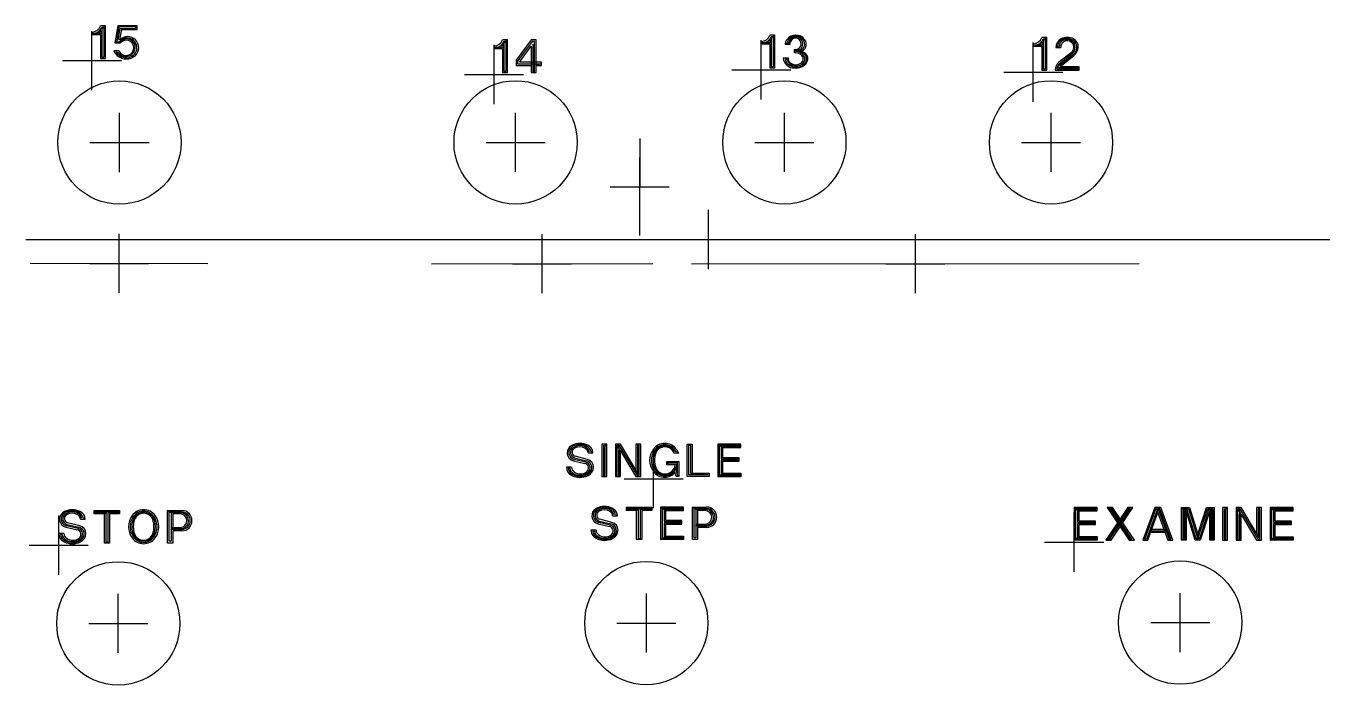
# Model space of a CAD drawing. Header units: millimetres. Extents: x -1 to 346, y -1 to 125.
# Drawn here: x 78.8 to 139.9, y 31.4 to 62.4 of the extents above; entities that cross this region are included whole.
import ezdxf

# ---------------------------------------------------------------- set-up
doc = ezdxf.new("R2010")
doc.units = ezdxf.units.MM
for name, color, linetype in [('Contour', 7, 'CONTINUOUS'), ('Engraving', 7, 'CONTINUOUS'), ('Reference_points', 1, 'CONTINUOUS')]:
    doc.layers.add(name, color=color, linetype=linetype)

msp = doc.modelspace()

# ---------------------------------------------------------------- linework, layer by layer
at = {"layer": 'Contour', "color": 7, "linetype": 'CONTINUOUS'}
for centre in [(83.246, 56.868), (101.892, 56.873), (114.542, 56.873), (127.092, 56.873), (83.191, 34.255), (108.045, 34.272), (133.174, 34.291)]:
    msp.add_circle(centre, 2.9, dxfattribs=at)
at = {"layer": 'Engraving', "color": 255, "linetype": 'CONTINUOUS'}
for p, q in [((82.58458, 62.35), (82.34583, 62.35)), ((82.4095, 62.28633), (82.505, 62.28633)), ((82.42542, 62.22267), (82.58458, 62.35)), ((82.505, 62.28633), (82.505, 60.86975)), ((82.58458, 60.822), (82.58458, 62.35)), ((83.173, 62.349), (83.02975, 61.55317)), ((83.22075, 62.30125), (83.10933, 61.60092)), ((84.08025, 62.349), (83.173, 62.349)), ((83.18892, 61.6805), (83.28442, 62.23758)), ((84.01658, 62.30125), (83.22075, 62.30125)), ((83.28442, 62.23758), (84.01658, 62.23758)), ((84.01658, 62.23758), (84.01658, 62.30125)), ((84.08025, 62.18983), (84.08025, 62.349)), ((81.94792, 62.0635), (81.94792, 61.95208)), ((81.94792, 61.95208), (82.34583, 61.95208)), ((82.37767, 61.99983), (81.99567, 61.99983)), ((82.28217, 62.04758), (82.37767, 62.14308)), ((82.34583, 61.95208), (82.34583, 60.822)), ((82.37767, 62.14308), (82.37767, 61.99983)), ((82.42542, 60.86975), (82.42542, 62.22267)), ((83.2685, 61.69642), (83.364, 62.18983)), ((83.364, 62.18983), (84.08025, 62.18983)), ((101.51258, 61.694), (101.27383, 61.694)), ((101.3375, 61.63033), (101.433, 61.63033)), ((101.35342, 61.56667), (101.51258, 61.694)), ((101.433, 61.63033), (101.433, 60.21375)), ((101.51258, 60.166), (101.51258, 61.694)), ((102.62625, 61.693), (101.91, 60.738)), ((102.865, 61.693), (102.62625, 61.693)), ((102.865, 60.165), (102.865, 61.693)), ((113.45792, 61.6255), (113.45792, 61.51408)), ((113.79217, 61.60958), (113.88767, 61.70508)), ((114.09458, 61.912), (113.85583, 61.912)), ((113.88767, 61.70508), (113.88767, 61.56183)), ((113.9195, 61.84833), (114.015, 61.84833)), ((113.93542, 61.78467), (114.09458, 61.912)), ((113.93542, 60.43175), (113.93542, 61.78467)), ((114.015, 61.84833), (114.015, 60.43175)), ((114.09458, 60.384), (114.09458, 61.912)), ((126.89558, 61.803), (126.65683, 61.803)), ((126.7205, 61.73933), (126.816, 61.73933)), ((126.73642, 61.67567), (126.89558, 61.803)), ((126.73642, 60.32275), (126.73642, 61.67567)), ((126.816, 61.73933), (126.816, 60.32275)), ((126.89558, 60.275), (126.89558, 61.803)), ((83.22075, 61.18708), (82.982, 61.18708)), ((83.02975, 61.55317), (83.28442, 61.55317)), ((83.0775, 61.12342), (83.173, 61.12342)), ((83.10933, 61.60092), (83.23667, 61.60092)), ((100.87592, 61.4075), (100.87592, 61.29608)), ((100.87592, 61.29608), (101.27383, 61.29608)), ((101.30567, 61.34383), (100.92367, 61.34383)), ((101.21017, 61.39158), (101.30567, 61.48708)), ((101.27383, 61.29608), (101.27383, 60.166)), ((101.30567, 61.48708), (101.30567, 61.34383)), ((101.35342, 60.21375), (101.35342, 61.56667)), ((102.674, 61.61342), (101.97367, 60.69025)), ((102.06917, 60.6425), (102.62625, 61.4065)), ((102.62625, 61.4065), (102.62625, 60.165)), ((102.78542, 61.61342), (102.674, 61.61342)), ((102.70583, 61.48608), (102.70583, 60.19683)), ((102.78542, 60.19683), (102.78542, 61.61342)), ((113.45792, 61.51408), (113.85583, 61.51408)), ((113.88767, 61.56183), (113.50567, 61.56183)), ((113.85583, 61.51408), (113.85583, 60.384)), ((114.66708, 61.54492), (114.57158, 61.48125)), ((114.79442, 61.48125), (114.57158, 61.48125)), ((114.74667, 61.54492), (114.66708, 61.54492)), ((115.01725, 61.08333), (115.01725, 61.2425)), ((115.01725, 61.2425), (115.08092, 61.2425)), ((115.08092, 61.08333), (115.01725, 61.08333)), ((115.08092, 61.19475), (115.27192, 61.2425)), ((115.08092, 61.147), (115.08092, 61.19475)), ((126.25892, 61.5165), (126.25892, 61.40508)), ((126.25892, 61.40508), (126.65683, 61.40508)), ((126.68867, 61.45283), (126.30667, 61.45283)), ((126.59317, 61.50058), (126.68867, 61.59608)), ((126.65683, 61.40508), (126.65683, 60.275)), ((126.68867, 61.59608), (126.68867, 61.45283)), ((127.40442, 61.40408), (127.32483, 61.34042)), ((127.32483, 61.34042), (127.54767, 61.34042)), ((127.40442, 61.40408), (127.484, 61.40408)), ((128.04108, 61.08575), (127.45217, 60.64008)), ((128.08883, 61.05392), (127.45217, 60.54458)), ((127.49992, 60.51275), (128.16842, 61.038)), ((82.34583, 60.822), (82.58458, 60.822)), ((82.505, 60.86975), (82.42542, 60.86975)), ((101.91, 60.738), (101.91, 60.48333)), ((101.91, 60.48333), (102.62625, 60.48333)), ((101.97367, 60.69025), (101.97367, 60.56292)), ((101.97367, 60.56292), (103.056, 60.56292)), ((103.10375, 60.6425), (102.06917, 60.6425)), ((103.056, 60.56292), (102.865, 60.48333)), ((102.865, 60.48333), (103.10375, 60.48333)), ((103.10375, 60.48333), (103.10375, 60.6425)), ((114.015, 60.43175), (113.93542, 60.43175)), ((114.492, 60.84458), (114.71483, 60.84458)), ((114.5875, 60.78092), (114.66708, 60.78092)), ((128.42308, 60.43317), (127.53175, 60.43317)), ((127.5795, 60.49683), (128.16842, 60.95842)), ((128.42308, 60.274), (128.42308, 60.43317)), ((101.27383, 60.166), (101.51258, 60.166)), ((101.433, 60.21375), (101.35342, 60.21375)), ((102.62625, 60.165), (102.865, 60.165)), ((102.70583, 60.19683), (102.78542, 60.19683)), ((113.85583, 60.384), (114.09458, 60.384)), ((126.65683, 60.275), (126.89558, 60.275)), ((126.816, 60.32275), (126.73642, 60.32275)), ((127.293, 60.274), (128.42308, 60.274)), ((127.37258, 60.33767), (128.37533, 60.33767)), ((128.37533, 60.38542), (127.45217, 60.38542)), ((128.37533, 60.33767), (128.37533, 60.38542)), ((107.739, 57.05899), (107.725, 52.50301)), ((78.843, 52.31273), (143.103, 52.29927)), ((79.03701, 51.19353), (87.41099, 51.17847)), ((97.926, 51.164), (108.35, 51.176)), ((110.178, 51.16144), (131.24, 51.18056)), ((105.26875, 41.96875), (104.69575, 42.112)), ((105.30058, 42.27117), (105.52342, 42.27117)), ((105.44383, 42.31892), (105.52342, 42.27117)), ((106.19275, 42.685), (105.954, 42.685)), ((105.954, 42.685), (105.954, 41.157)), ((106.03358, 42.63725), (106.03358, 41.18883)), ((106.11317, 42.63725), (106.19275, 42.685)), ((106.11317, 41.18883), (106.11317, 42.63725)), ((106.19275, 41.157), (106.19275, 42.685)), ((106.82975, 42.685), (106.591, 42.685)), ((106.591, 42.685), (106.591, 41.157)), ((106.67058, 41.18883), (106.67058, 42.63725)), ((106.67058, 42.63725), (106.75017, 42.63725)), ((106.82975, 42.36667), (106.70242, 42.57358)), ((106.70242, 42.57358), (106.75017, 42.494)), ((106.75017, 42.63725), (107.62558, 41.18883)), ((106.75017, 42.494), (106.75017, 41.18883)), ((106.75017, 41.18883), (106.75017, 42.36667)), ((106.75017, 42.36667), (106.82975, 42.36667)), ((107.546, 41.47533), (106.82975, 42.685)), ((106.82975, 41.157), (106.82975, 42.36667)), ((106.82975, 42.36667), (107.546, 41.157)), ((107.78475, 42.685), (107.546, 42.685)), ((107.546, 42.685), (107.546, 41.47533)), ((107.70517, 42.63725), (107.62558, 42.63725)), ((107.62558, 42.63725), (107.62558, 41.348)), ((107.70517, 41.18883), (107.70517, 42.63725)), ((107.78475, 41.157), (107.78475, 42.685)), ((109.37675, 42.31792), (109.29717, 42.44525)), ((109.56775, 42.25425), (109.34492, 42.25425)), ((109.45633, 42.302), (109.56775, 42.25425)), ((109.965, 41.155), (109.965, 42.683)), ((109.965, 42.683), (110.20375, 42.683)), ((110.04458, 41.23458), (110.04458, 42.63525)), ((110.04458, 42.63525), (110.12417, 42.63525)), ((110.12417, 42.63525), (110.12417, 41.31417)), ((110.20375, 42.683), (110.20375, 41.31417)), ((111.4925, 42.63425), (111.41292, 42.682)), ((111.41292, 42.682), (111.41292, 41.154)), ((112.49525, 42.682), (111.41292, 42.682)), ((111.41292, 42.682), (111.65167, 42.52283)), ((111.65167, 42.52283), (111.41292, 42.682)), ((111.4925, 42.63425), (112.4475, 42.63425)), ((111.4925, 41.20175), (111.4925, 42.63425)), ((112.4475, 42.57058), (111.57208, 42.57058)), ((111.57208, 42.57058), (111.57208, 41.99758)), ((111.65167, 42.04533), (111.65167, 42.52283)), ((111.65167, 42.52283), (112.49525, 42.52283)), ((112.4475, 42.63425), (112.4475, 42.57058)), ((112.49525, 42.52283), (112.49525, 42.682)), ((104.52067, 41.60267), (104.28192, 41.60267)), ((104.3615, 41.55492), (104.44108, 41.55492)), ((104.61617, 41.90508), (105.15733, 41.77775)), ((105.18917, 41.84142), (104.648, 41.96875)), ((104.66392, 42.03242), (105.221, 41.90508)), ((109.01067, 41.71308), (109.01067, 41.87225)), ((109.01067, 41.87225), (109.56775, 41.87225)), ((109.40858, 41.71308), (109.01067, 41.71308)), ((109.50408, 41.8245), (109.0425, 41.8245)), ((109.0425, 41.8245), (109.0425, 41.76083)), ((109.0425, 41.76083), (109.47225, 41.76083)), ((109.4245, 41.56983), (109.50408, 41.20375)), ((109.47225, 41.76083), (109.47225, 41.71308)), ((109.50408, 41.20375), (109.50408, 41.8245)), ((109.56775, 41.87225), (109.56775, 41.156)), ((111.57208, 41.99758), (112.38383, 41.99758)), ((112.38383, 41.93392), (111.57208, 41.93392)), ((111.57208, 41.93392), (111.57208, 41.26542)), ((112.41567, 42.04533), (111.65167, 42.04533)), ((111.65167, 41.31317), (111.65167, 41.88617)), ((111.65167, 41.88617), (112.41567, 41.88617)), ((112.38383, 41.99758), (112.38383, 41.93392)), ((112.41567, 41.88617), (112.41567, 42.04533)), ((105.954, 41.157), (106.19275, 41.157)), ((106.03358, 41.18883), (106.11317, 41.18883)), ((106.591, 41.157), (106.82975, 41.157)), ((107.67333, 41.26842), (107.546, 41.47533)), ((107.546, 41.157), (107.78475, 41.157)), ((107.62558, 41.348), (107.67333, 41.26842)), ((107.62558, 41.18883), (107.70517, 41.18883)), ((109.45633, 41.156), (109.39267, 41.37883)), ((109.56775, 41.156), (109.45633, 41.156)), ((110.99958, 41.155), (109.965, 41.155)), ((110.95183, 41.23458), (110.04458, 41.23458)), ((110.12417, 41.31417), (110.99958, 41.31417)), ((110.99958, 41.31417), (110.99958, 41.155)), ((111.41292, 41.154), (111.65167, 41.31317)), ((111.41292, 41.154), (111.65167, 41.31317)), ((112.49525, 41.154), (111.41292, 41.154)), ((112.46342, 41.20175), (111.4925, 41.20175)), ((111.57208, 41.26542), (112.46342, 41.26542)), ((111.65167, 41.31317), (112.49525, 41.31317)), ((112.46342, 41.26542), (112.46342, 41.20175)), ((112.49525, 41.31317), (112.49525, 41.154)), ((107.111, 39.56383), (107.111, 39.723)), ((107.111, 39.723), (108.30475, 39.723)), ((107.17467, 39.61158), (107.17467, 39.67525)), ((107.17467, 39.67525), (108.24108, 39.67525)), ((108.24108, 39.67525), (108.24108, 39.61158)), ((108.30475, 39.723), (108.30475, 39.56383)), ((108.7975, 39.67525), (108.71792, 39.723)), ((108.71792, 39.723), (108.71792, 38.195)), ((109.80025, 39.723), (108.71792, 39.723)), ((108.71792, 39.723), (108.95667, 39.56383)), ((108.95667, 39.56383), (108.71792, 39.723)), ((108.7975, 39.67525), (109.7525, 39.67525)), ((108.7975, 38.24275), (108.7975, 39.67525)), ((109.7525, 39.67525), (109.7525, 39.61158)), ((109.80025, 39.56383), (109.80025, 39.723)), ((110.37308, 39.61158), (110.21392, 39.723)), ((110.21392, 39.723), (110.88242, 39.723)), ((110.21392, 38.195), (110.21392, 39.723)), ((110.2935, 38.27458), (110.2935, 39.65933)), ((110.2935, 39.65933), (110.88242, 39.65933)), ((128.2605, 39.65425), (128.18092, 39.702)), ((128.18092, 39.702), (128.18092, 38.174)), ((129.26325, 39.702), (128.18092, 39.702)), ((128.18092, 39.702), (128.41967, 39.54283)), ((128.41967, 39.54283), (128.18092, 39.702)), ((129.26325, 39.54283), (129.26325, 39.702)), ((130.7115, 39.702), (129.67692, 38.174)), ((129.852, 39.65425), (129.74058, 39.702)), ((129.74058, 39.702), (130.77517, 38.174)), ((129.97933, 39.702), (129.74058, 39.702)), ((129.91567, 38.174), (130.95025, 39.702)), ((131.01392, 38.174), (129.97933, 39.702)), ((130.95025, 39.702), (130.7115, 39.702)), ((131.984, 39.702), (131.411, 38.174)), ((131.5065, 38.22175), (132.04767, 39.67017)), ((132.12725, 39.67017), (131.58608, 38.22175)), ((132.25458, 39.702), (131.984, 39.702)), ((132.04767, 39.67017), (132.58883, 38.174)), ((132.12725, 39.67017), (132.6525, 38.22175)), ((132.19092, 39.67017), (132.12725, 39.67017)), ((132.73208, 38.22175), (132.19092, 39.67017)), ((132.82758, 38.174), (132.25458, 39.702)), ((133.30458, 39.63733), (133.24092, 39.701)), ((133.24092, 39.701), (133.607, 39.701)), ((133.24092, 38.173), (133.24092, 39.701)), ((133.607, 39.701), (134.00492, 38.44358)), ((134.00492, 38.44358), (134.40283, 39.701)), ((134.40283, 39.701), (134.76892, 39.701)), ((134.76892, 39.701), (134.76892, 38.173)), ((135.40475, 39.701), (135.166, 39.701)), ((135.166, 39.701), (135.166, 38.173)), ((135.32517, 39.65325), (135.40475, 39.701)), ((135.40475, 38.173), (135.40475, 39.701)), ((136.04075, 39.701), (135.802, 39.701)), ((135.802, 39.701), (135.802, 38.173)), ((136.757, 38.49133), (136.04075, 39.701)), ((136.99575, 39.701), (136.757, 39.701)), ((136.757, 39.701), (136.757, 38.49133)), ((136.99575, 38.173), (136.99575, 39.701)), ((137.4885, 39.65225), (137.40892, 39.7)), ((137.40892, 39.7), (137.40892, 38.172)), ((138.49125, 39.7), (137.40892, 39.7)), ((137.40892, 39.7), (137.64767, 39.54083)), ((137.64767, 39.54083), (137.40892, 39.7)), ((138.49125, 39.54083), (138.49125, 39.7)), ((81.40758, 39.14917), (81.63042, 39.14917)), ((81.55083, 39.19692), (81.63042, 39.14917)), ((82.06, 39.40383), (82.06, 39.563)), ((82.06, 39.563), (83.25375, 39.563)), ((82.5375, 39.40383), (82.06, 39.40383)), ((82.12367, 39.45158), (82.12367, 39.51525)), ((82.12367, 39.51525), (83.19008, 39.51525)), ((82.64892, 39.45158), (82.12367, 39.45158)), ((82.61708, 39.45158), (82.5375, 39.40383)), ((82.5375, 38.035), (82.5375, 39.40383)), ((82.61708, 38.06683), (82.61708, 39.45158)), ((83.19008, 39.45158), (82.69667, 39.45158)), ((82.69667, 39.45158), (82.69667, 38.06683)), ((83.25375, 39.40383), (82.77625, 39.40383)), ((82.77625, 39.40383), (82.77625, 38.035)), ((83.19008, 39.51525), (83.19008, 39.45158)), ((83.25375, 39.563), (83.25375, 39.40383)), ((83.95342, 39.13325), (83.842, 39.32425)), ((83.90567, 39.2765), (83.96933, 39.2765)), ((83.96933, 39.2765), (83.95342, 39.13325)), ((85.67208, 39.45158), (85.51292, 39.563)), ((85.51292, 39.563), (86.18142, 39.563)), ((85.51292, 38.035), (85.51292, 39.563)), ((85.5925, 38.11458), (85.5925, 39.49933)), ((85.5925, 39.49933), (86.18142, 39.49933)), ((85.67208, 39.45158), (85.67208, 38.11458)), ((86.1655, 39.45158), (85.67208, 39.45158)), ((86.10183, 39.40383), (85.75167, 39.40383)), ((85.75167, 39.40383), (85.75167, 38.76717)), ((105.82092, 39.06942), (106.378, 38.94208)), ((106.42575, 39.00575), (105.85275, 39.149)), ((106.45758, 39.30817), (106.68042, 39.30817)), ((106.60083, 39.35592), (106.68042, 39.30817)), ((107.5885, 39.56383), (107.111, 39.56383)), ((107.69992, 39.61158), (107.17467, 39.61158)), ((107.66808, 39.61158), (107.5885, 39.56383)), ((107.5885, 38.195), (107.5885, 39.56383)), ((107.66808, 38.22683), (107.66808, 39.61158)), ((108.24108, 39.61158), (107.74767, 39.61158)), ((107.74767, 39.61158), (107.74767, 38.22683)), ((108.30475, 39.56383), (107.82725, 39.56383)), ((107.82725, 39.56383), (107.82725, 38.195)), ((109.7525, 39.61158), (108.87708, 39.61158)), ((108.87708, 39.61158), (108.87708, 39.03858)), ((108.95667, 39.08633), (108.95667, 39.56383)), ((108.95667, 39.56383), (109.80025, 39.56383)), ((109.72067, 39.08633), (108.95667, 39.08633)), ((109.72067, 38.92717), (109.72067, 39.08633)), ((110.37308, 39.61158), (110.37308, 38.27458)), ((110.8665, 39.61158), (110.37308, 39.61158)), ((110.80283, 39.56383), (110.45267, 39.56383)), ((110.45267, 39.56383), (110.45267, 38.92717)), ((128.2605, 39.65425), (129.2155, 39.65425)), ((128.2605, 38.22175), (128.2605, 39.65425)), ((129.2155, 39.59058), (128.34008, 39.59058)), ((128.34008, 39.59058), (128.34008, 39.01758)), ((128.41967, 39.06533), (128.41967, 39.54283)), ((128.41967, 39.54283), (129.26325, 39.54283)), ((129.18367, 39.06533), (128.41967, 39.06533)), ((129.18367, 38.90617), (129.18367, 39.06533)), ((129.2155, 39.65425), (129.2155, 39.59058)), ((130.75925, 39.65425), (129.78833, 38.22175)), ((129.852, 39.65425), (130.82292, 38.22175)), ((129.93158, 39.65425), (129.852, 39.65425)), ((129.86792, 38.22175), (130.83883, 39.65425)), ((130.9025, 38.22175), (129.93158, 39.65425)), ((130.83883, 39.65425), (130.75925, 39.65425)), ((131.64975, 38.174), (132.11133, 39.44733)), ((132.11133, 39.44733), (131.82483, 38.68333)), ((133.35233, 39.58958), (133.30458, 39.63733)), ((133.30458, 39.63733), (133.55925, 39.63733)), ((133.30458, 38.22075), (133.30458, 39.63733)), ((133.35233, 38.23667), (133.35233, 39.58958)), ((133.49558, 39.58958), (133.38417, 39.58958)), ((133.38417, 39.58958), (133.38417, 38.22075)), ((133.87758, 38.173), (133.44783, 39.54183)), ((133.44783, 39.54183), (133.44783, 38.173)), ((133.92533, 38.23667), (133.49558, 39.58958)), ((133.55925, 39.63733), (133.97308, 38.33217)), ((134.03675, 38.33217), (134.45058, 39.63733)), ((134.49833, 39.58958), (134.0845, 38.23667)), ((134.562, 39.54183), (134.11633, 38.173)), ((134.45058, 39.63733), (134.70525, 39.63733)), ((134.60975, 39.58958), (134.49833, 39.58958)), ((134.562, 38.173), (134.562, 39.54183)), ((134.60975, 38.22075), (134.60975, 39.58958)), ((134.67342, 39.6055), (134.64158, 39.6055)), ((134.64158, 39.6055), (134.64158, 38.22075)), ((134.67342, 38.22075), (134.67342, 39.6055)), ((134.70525, 39.63733), (134.70525, 38.22075)), ((135.24558, 39.65325), (135.24558, 38.20483)), ((135.32517, 38.20483), (135.32517, 39.65325)), ((135.88158, 38.20483), (135.88158, 39.65325)), ((135.88158, 39.65325), (135.96117, 39.65325)), ((136.04075, 39.38267), (135.91342, 39.58958)), ((135.91342, 39.58958), (135.96117, 39.51)), ((135.96117, 39.65325), (136.83658, 38.20483)), ((135.96117, 39.51), (135.96117, 38.20483)), ((135.96117, 38.20483), (135.96117, 39.38267)), ((135.96117, 39.38267), (136.04075, 39.38267)), ((136.04075, 38.173), (136.04075, 39.38267)), ((136.04075, 39.38267), (136.757, 38.173)), ((136.91617, 39.65325), (136.83658, 39.65325)), ((136.83658, 39.65325), (136.83658, 38.364)), ((136.91617, 38.20483), (136.91617, 39.65325)), ((137.4885, 39.65225), (138.4435, 39.65225)), ((137.4885, 38.21975), (137.4885, 39.65225)), ((138.4435, 39.58858), (137.56808, 39.58858)), ((137.56808, 39.58858), (137.56808, 39.01558)), ((137.64767, 39.06333), (137.64767, 39.54083)), ((137.64767, 39.54083), (138.49125, 39.54083)), ((138.41167, 39.06333), (137.64767, 39.06333)), ((138.41167, 38.90417), (138.41167, 39.06333)), ((138.4435, 39.65225), (138.4435, 39.58858)), ((80.62767, 38.48067), (80.38892, 38.48067)), ((80.72317, 38.78308), (81.26433, 38.65575)), ((81.29617, 38.71942), (80.755, 38.84675)), ((80.77092, 38.91042), (81.328, 38.78308)), ((81.37575, 38.84675), (80.80275, 38.99)), ((85.67208, 38.67167), (85.75167, 38.76717)), ((86.18142, 38.67167), (85.67208, 38.67167)), ((85.75167, 38.76717), (86.10183, 38.76717)), ((85.75167, 38.76717), (85.75167, 38.71942)), ((85.75167, 38.71942), (86.19733, 38.71942)), ((86.18142, 38.608), (85.75167, 38.608)), ((85.75167, 38.608), (85.75167, 38.035)), ((105.67767, 38.63967), (105.43892, 38.63967)), ((105.5185, 38.59192), (105.59808, 38.59192)), ((105.77317, 38.94208), (106.31433, 38.81475)), ((106.34617, 38.87842), (105.805, 39.00575)), ((108.87708, 39.03858), (109.68883, 39.03858)), ((109.68883, 38.97492), (108.87708, 38.97492)), ((108.87708, 38.97492), (108.87708, 38.30642)), ((108.95667, 38.35417), (108.95667, 38.92717)), ((108.95667, 38.92717), (109.72067, 38.92717)), ((109.68883, 39.03858), (109.68883, 38.97492)), ((110.37308, 38.83167), (110.45267, 38.92717)), ((110.88242, 38.83167), (110.37308, 38.83167)), ((110.45267, 38.92717), (110.80283, 38.92717)), ((110.45267, 38.92717), (110.45267, 38.87942)), ((110.45267, 38.87942), (110.89833, 38.87942)), ((110.88242, 38.768), (110.45267, 38.768)), ((110.45267, 38.768), (110.45267, 38.195)), ((128.34008, 39.01758), (129.15183, 39.01758)), ((129.15183, 38.95392), (128.34008, 38.95392)), ((128.34008, 38.95392), (128.34008, 38.28542)), ((128.41967, 38.33317), (128.41967, 38.90617)), ((128.41967, 38.90617), (129.18367, 38.90617)), ((129.15183, 39.01758), (129.15183, 38.95392)), ((131.793, 38.63558), (131.77708, 38.57192)), ((131.77708, 38.57192), (132.4615, 38.57192)), ((132.4615, 38.52417), (131.77708, 38.52417)), ((132.42967, 38.63558), (131.793, 38.63558)), ((131.82483, 38.68333), (132.41375, 38.68333)), ((132.41375, 38.68333), (132.42967, 38.63558)), ((132.4615, 38.57192), (132.4615, 38.52417)), ((134.00492, 38.44358), (134.00492, 38.173)), ((134.05267, 38.28442), (134.00492, 38.44358)), ((136.88433, 38.28442), (136.757, 38.49133)), ((137.56808, 39.01558), (138.37983, 39.01558)), ((138.37983, 38.95192), (137.56808, 38.95192)), ((137.56808, 38.95192), (137.56808, 38.28342)), ((137.64767, 38.33117), (137.64767, 38.90417)), ((137.64767, 38.90417), (138.41167, 38.90417)), ((138.37983, 39.01558), (138.37983, 38.95192)), ((80.4685, 38.43292), (80.54808, 38.43292)), ((82.77625, 38.035), (82.5375, 38.035)), ((82.69667, 38.06683), (82.61708, 38.06683)), ((85.75167, 38.035), (85.51292, 38.035)), ((85.67208, 38.11458), (85.5925, 38.11458)), ((107.82725, 38.195), (107.5885, 38.195)), ((107.74767, 38.22683), (107.66808, 38.22683)), ((108.71792, 38.195), (108.95667, 38.35417)), ((108.71792, 38.195), (108.95667, 38.35417)), ((109.80025, 38.195), (108.71792, 38.195)), ((109.76842, 38.24275), (108.7975, 38.24275)), ((108.87708, 38.30642), (109.76842, 38.30642)), ((108.95667, 38.35417), (109.80025, 38.35417)), ((109.76842, 38.30642), (109.76842, 38.24275)), ((109.80025, 38.35417), (109.80025, 38.195)), ((110.45267, 38.195), (110.21392, 38.195)), ((110.37308, 38.27458), (110.2935, 38.27458)), ((128.18092, 38.174), (128.41967, 38.33317)), ((128.18092, 38.174), (128.41967, 38.33317)), ((129.26325, 38.174), (128.18092, 38.174)), ((129.23142, 38.22175), (128.2605, 38.22175)), ((128.34008, 38.28542), (129.23142, 38.28542)), ((128.41967, 38.33317), (129.26325, 38.33317)), ((129.23142, 38.28542), (129.23142, 38.22175)), ((129.26325, 38.33317), (129.26325, 38.174)), ((129.78833, 38.22175), (129.67692, 38.174)), ((129.67692, 38.174), (129.91567, 38.174)), ((129.78833, 38.22175), (129.86792, 38.22175)), ((130.77517, 38.174), (131.01392, 38.174)), ((130.82292, 38.22175), (130.9025, 38.22175)), ((131.411, 38.174), (131.64975, 38.174)), ((131.58608, 38.22175), (131.5065, 38.22175)), ((132.58883, 38.174), (132.82758, 38.174)), ((132.6525, 38.22175), (132.73208, 38.22175)), ((133.44783, 38.173), (133.24092, 38.173)), ((133.38417, 38.22075), (133.30458, 38.22075)), ((134.11633, 38.173), (133.87758, 38.173)), ((134.0845, 38.23667), (133.92533, 38.23667)), ((134.00492, 38.173), (133.95717, 38.28442)), ((133.95717, 38.28442), (134.05267, 38.28442)), ((133.97308, 38.33217), (134.03675, 38.33217)), ((134.76892, 38.173), (134.562, 38.173)), ((134.64158, 38.22075), (134.60975, 38.22075)), ((134.70525, 38.22075), (134.67342, 38.22075)), ((135.166, 38.173), (135.40475, 38.173)), ((135.24558, 38.20483), (135.32517, 38.20483)), ((135.802, 38.173), (136.04075, 38.173)), ((136.757, 38.173), (136.99575, 38.173)), ((136.83658, 38.364), (136.88433, 38.28442)), ((136.83658, 38.20483), (136.91617, 38.20483)), ((137.40892, 38.172), (137.64767, 38.33117)), ((137.40892, 38.172), (137.64767, 38.33117)), ((138.49125, 38.172), (137.40892, 38.172)), ((138.45942, 38.21975), (137.4885, 38.21975)), ((137.56808, 38.28342), (138.45942, 38.28342)), ((137.64767, 38.33117), (138.49125, 38.33117)), ((138.45942, 38.28342), (138.45942, 38.21975)), ((138.49125, 38.33117), (138.49125, 38.172))]:
    msp.add_line(p, q, dxfattribs=at)
for centre, radius, start, end in [((81.94814, 62.48278), 0.41928, 269.97013, 341.53764), ((81.99773, 62.43898), 0.43915, 269.7304, 339.6599), ((83.6065, 61.32794), 0.45967, -22.06631, 143.56866), ((83.63458, 61.33419), 0.515, 44.69622, 135.30378), ((83.55022, 61.44653), 0.2864, 111.86006, 158.13994), ((83.56139, 61.32244), 0.36048, 3.78685, 140.20483), ((83.58851, 61.34249), 0.39723, 355.94773, 471.39862), ((83.64801, 61.33033), 0.50832, 313.92991, 406.07009), ((100.87614, 61.82678), 0.41928, 269.97013, 341.53764), ((100.92573, 61.78298), 0.43915, 269.7304, 339.6599), ((113.45814, 62.04478), 0.41928, 269.97013, 341.53764), ((113.50773, 62.00098), 0.43915, 269.7304, 339.6599), ((115.032, 61.43556), 0.46268, 142.06473, 174.33245), ((115.08092, 61.45347), 0.42382, 12.46065, 167.53935), ((115.08092, 61.39717), 0.52486, 37.95776, 142.04224), ((115.08049, 61.48612), 0.33896, 76.34645, 170.01057), ((115.13849, 61.46768), 0.34434, 140.18419, 177.74078), ((115.06817, 61.50655), 0.26587, 34.28995, 136.91264), ((115.07028, 61.50646), 0.26418, 272.3069, 394.563), ((115.07368, 61.49355), 0.33345, 338.22216, 434.90794), ((115.19842, 61.48897), 0.37575, -23.69039, 37.94042), ((126.25914, 61.93578), 0.41928, 269.97013, 341.53764), ((126.30873, 61.89198), 0.43915, 269.7304, 339.6599), ((127.77776, 61.33924), 0.45293, 118.22084, 179.85165), ((127.71288, 61.40377), 0.30846, 133.66147, 179.94135), ((127.84271, 61.26601), 0.49776, 41.38511, 133.52528), ((127.85804, 61.19111), 0.62141, 61.71531, 118.28469), ((127.84426, 61.3132), 0.39779, 52.05978, 134.87668), ((127.85591, 61.35356), 0.30176, 44.01763, 126.83453), ((127.86533, 61.34042), 0.36336, -52.04224, 52.04224), ((127.95144, 61.36439), 0.42457, 356.76307, 421.73458), ((83.49675, 61.3865), 0.55203, 201.17661, 229.89875), ((83.58664, 61.46528), 0.61326, 213.87961, 267.04282), ((83.54863, 61.34744), 0.43736, 210.81112, 355.66992), ((83.55796, 61.32366), 0.36382, -157.95099, 3.55953), ((83.58397, 61.33527), 0.48331, 266.56369, 338.1312), ((115.08019, 60.6973), 0.38603, 45.34725, 89.89248), ((115.08623, 60.70488), 0.44215, 27.38394, 90.68855), ((115.17698, 61.49979), 0.32096, -90.10077, 8.0826), ((114.86332, 60.11643), 1.10758, 59.16178, 73.57946), ((115.19026, 61.42636), 0.20118, 293.9476, 343.68055), ((115.27316, 61.45701), 0.29446, 272.85621, 336.16083), ((115.23587, 60.70134), 0.46449, 46.02058, 83.57717), ((115.28524, 60.80029), 0.30435, -32.29761, 61.36652), ((115.34735, 60.81634), 0.30434, -25.47891, 46.0886), ((127.75696, 61.40243), 0.27297, 135.10752, 179.65275), ((127.86582, 61.34051), 0.31815, 126.85335, 180.01655), ((127.83891, 61.33904), 0.32408, -51.40375, 43.7756), ((127.92396, 61.33954), 0.38818, 309.03082, 401.171), ((127.85977, 61.37264), 0.51657, 306.6906, 356.42354), ((83.57092, 61.43827), 0.63983, 227.8041, 312.1959), ((114.99997, 60.88667), 0.50971, 184.73662, 261.17256), ((114.96539, 60.85048), 0.38424, 190.43119, 222.69891), ((115.09963, 60.91954), 0.45422, 197.76931, 326.6001), ((115.09312, 60.96709), 0.55719, 222.60389, 323.75577), ((114.97721, 60.82515), 0.2631, 175.7639, 230.63328), ((115.08092, 60.94627), 0.42253, 230.17875, 309.82125), ((115.05837, 61.23721), 0.86507, 260.91343, 284.29169), ((115.14969, 60.90555), 0.52117, 283.5639, 335.01491), ((115.19157, 60.79683), 0.23713, 312.41033, 407.58967), ((115.27186, 60.78887), 0.23893, 330.02488, 389.97512), ((127.71275, 60.30914), 0.42122, 128.21674, 184.78613), ((127.66498, 60.34397), 0.29246, 136.68987, 181.23511), ((127.57603, 60.41159), 0.1266, 126.9582, 191.92971), ((127.66567, 60.38247), 0.1432, 126.99624, 159.26397), ((104.91858, 41.81519), 0.89989, 65.99541, 114.00459), ((108.91517, 42.04467), 0.6733, 36.50955, 143.49045), ((104.70863, 42.28198), 0.38807, 113.72386, 256.21562), ((104.72886, 42.29068), 0.33193, 115.81144, 255.90059), ((104.74864, 42.29192), 0.27298, 127.00552, 251.91912), ((104.76754, 42.30292), 0.21737, 118.4702, 188.3997), ((104.74148, 42.29721), 0.19077, 187.84517, 256.12926), ((104.92379, 41.90272), 0.76609, 73.49639, 116.30179), ((104.92091, 42.06165), 0.56056, 70.33095, 126.90034), ((104.91062, 42.06626), 0.49379, 60.02488, 119.97512), ((104.96653, 42.19973), 0.4152, 16.68269, 69.8459), ((105.01666, 42.21592), 0.43941, 13.55608, 73.50632), ((105.03579, 42.2584), 0.26511, 2.7601, 62.71035), ((105.12555, 42.27259), 0.39787, 359.79565, 426.42703), ((109.08128, 41.92), 0.88098, 143.401, 216.599), ((109.08064, 41.92), 0.80089, 143.401, 216.599), ((109.22782, 41.92), 0.86936, 146.68431, 213.31569), ((109.42123, 41.92), 0.99372, 160.34455, 199.65545), ((108.91517, 42.08778), 0.56915, 32.96891, 147.03109), ((108.91517, 42.09821), 0.4572, 19.95543, 160.04457), ((108.91994, 42.07659), 0.52746, 44.34194, 142.52532), ((108.81901, 41.94609), 0.72996, 29.18092, 38.19922), ((108.75702, 41.90932), 0.88106, 23.0476, 37.46528), ((104.72172, 41.60369), 0.43981, 180.13348, 245.105), ((104.75431, 41.60988), 0.39664, 187.96457, 239.41557), ((104.78311, 41.60254), 0.34532, 187.92692, 241.09013), ((104.81558, 41.62339), 0.29564, 184.01938, 235.47038), ((105.1046, 41.56029), 0.22377, -53.74914, 76.36901), ((105.1253, 41.56582), 0.2829, 304.28695, 436.95236), ((105.14773, 41.58102), 0.33225, -52.85861, 77.25955), ((105.17955, 41.60379), 0.37571, 359.82907, 436.26501), ((105.11544, 41.60369), 0.43981, 294.895, 359.86652), ((108.91652, 41.74182), 0.45849, 199.90106, 269.83056), ((108.92683, 41.76778), 0.53559, 217.39656, 338.31007), ((108.91822, 41.77796), 0.49464, 269.64637, 352.46326), ((108.36284, 41.89238), 1.1238, 336.40162, 350.8193), ((104.91858, 42.02896), 0.90843, 245.13353, 294.86647), ((104.91521, 41.87908), 0.71026, 239.29159, 307.57567), ((104.9246, 41.85837), 0.63768, 241.074, 304.37862), ((104.94246, 41.80091), 0.51382, 235.03525, 304.96475), ((108.91497, 41.80023), 0.67607, 216.85335, 270.01655), ((108.91517, 41.76057), 0.57374, 213.66786, 326.33214), ((108.91728, 41.69519), 0.57103, 269.78779, 326.35718), ((105.86563, 39.31898), 0.38807, 113.72386, 256.21562), ((106.07558, 38.85219), 0.89989, 65.99541, 114.00459), ((106.08079, 38.93972), 0.76609, 73.49639, 116.30179), ((106.07791, 39.09865), 0.56056, 70.33095, 126.90034), ((106.17366, 39.25292), 0.43941, 13.55608, 73.50632), ((106.28255, 39.30959), 0.39787, 359.79565, 426.42703), ((110.88242, 39.2455), 0.4775, -90, 90), ((110.86238, 39.2455), 0.41432, -87.22816, 87.22816), ((80.81563, 39.15998), 0.38807, 113.72386, 256.21562), ((80.83586, 39.16868), 0.33193, 115.81144, 255.90059), ((80.85564, 39.16992), 0.27298, 127.00552, 251.91912), ((80.87454, 39.18092), 0.21737, 118.4702, 188.3997), ((81.02558, 38.69319), 0.89989, 65.99541, 114.00459), ((80.84848, 39.17521), 0.19077, 187.84517, 256.12926), ((81.03079, 38.78072), 0.76609, 73.49639, 116.30179), ((81.02791, 38.93965), 0.56056, 70.33095, 126.90034), ((81.01763, 38.94426), 0.49379, 60.02488, 119.97512), ((81.07353, 39.07773), 0.4152, 16.68269, 69.8459), ((81.12366, 39.09392), 0.43941, 13.55608, 73.50632), ((81.14279, 39.1364), 0.26511, 2.7601, 62.71035), ((81.23255, 39.15059), 0.39787, 359.79565, 426.42703), ((84.54928, 38.799), 0.88098, 143.401, 216.599), ((84.54864, 38.799), 0.80089, 143.401, 216.599), ((84.69582, 38.799), 0.86936, 146.68431, 213.31569), ((84.38317, 38.92367), 0.6733, 36.50955, 143.49045), ((84.88923, 38.799), 0.99372, 160.34455, 199.65545), ((84.38317, 38.95843), 0.57374, 33.66786, 146.33214), ((84.38317, 38.97721), 0.4572, 19.95543, 160.04457), ((84.38317, 38.97017), 0.51487, 36.50955, 143.49045), ((84.07051, 38.799), 0.86936, 326.68431, 393.31569), ((83.8771, 38.799), 0.99372, 340.34455, 379.65545), ((84.21769, 38.799), 0.80089, -36.599, 36.599), ((84.21706, 38.799), 0.88098, 323.401, 396.599), ((86.10183, 39.0855), 0.31833, 270, 450), ((86.13197, 39.08335), 0.36976, 280.18161, 444.79749), ((86.18142, 39.0855), 0.4775, -90, 90), ((86.16138, 39.0855), 0.41432, -87.22816, 87.22816), ((105.88586, 39.32768), 0.33193, 115.81144, 255.90059), ((105.90564, 39.32892), 0.27298, 127.00552, 251.91912), ((105.92454, 39.33992), 0.21737, 118.4702, 188.3997), ((105.89848, 39.33421), 0.19077, 187.84517, 256.12926), ((106.06762, 39.10326), 0.49379, 60.02488, 119.97512), ((106.12353, 39.23673), 0.4152, 16.68269, 69.8459), ((106.19279, 39.2954), 0.26511, 2.7601, 62.71035), ((110.80283, 39.2455), 0.31833, 270, 450), ((110.83297, 39.24335), 0.36976, 280.18161, 444.79749), ((80.82872, 38.48169), 0.43981, 180.13348, 245.105), ((80.92258, 38.50139), 0.29564, 184.01938, 235.47038), ((81.2116, 38.43829), 0.22377, -53.74914, 76.36901), ((81.2323, 38.44382), 0.2829, 304.28695, 436.95236), ((81.25473, 38.45902), 0.33225, -52.85861, 77.25955), ((81.28655, 38.48179), 0.37571, 359.82907, 436.26501), ((81.22244, 38.48169), 0.43981, 294.895, 359.86652), ((84.38317, 38.62079), 0.4572, 199.95543, 340.04457), ((105.87872, 38.64069), 0.43981, 180.13348, 245.105), ((105.91131, 38.64688), 0.39664, 187.96457, 239.41557), ((105.94011, 38.63954), 0.34532, 187.92692, 241.09013), ((105.97258, 38.66039), 0.29564, 184.01938, 235.47038), ((106.2616, 38.59729), 0.22377, -53.74914, 76.36901), ((106.2823, 38.60282), 0.2829, 304.28695, 436.95236), ((106.30473, 38.61802), 0.33225, -52.85861, 77.25955), ((106.33655, 38.64079), 0.37571, 359.82907, 436.26501), ((106.27244, 38.64069), 0.43981, 294.895, 359.86652), ((80.86131, 38.48788), 0.39664, 187.96457, 239.41557), ((80.89011, 38.48054), 0.34532, 187.92692, 241.09013), ((81.02558, 38.90696), 0.90843, 245.13353, 294.86647), ((81.02221, 38.75708), 0.71026, 239.29159, 307.57567), ((81.0316, 38.73637), 0.63768, 241.074, 304.37862), ((81.04946, 38.67891), 0.51382, 235.03525, 304.96475), ((84.38317, 38.67433), 0.6733, 216.50955, 323.49045), ((84.38317, 38.63122), 0.56915, 212.96891, 327.03109), ((84.38317, 38.63597), 0.51976, 217.23138, 322.76862), ((106.07558, 39.06596), 0.90843, 245.13353, 294.86647), ((106.07221, 38.91608), 0.71026, 239.29159, 307.57567), ((106.0816, 38.89537), 0.63768, 241.074, 304.37862), ((106.09946, 38.83791), 0.51382, 235.03525, 304.96475)]:
    msp.add_arc(centre, radius, start, end, dxfattribs=at)
at = {"layer": 'Reference_points', "color": 1, "linetype": 'CONTINUOUS'}
for p, q in [((81.947, 59.332), (81.947, 62.112)), ((113.457, 58.894), (113.457, 61.674)), ((100.875, 58.676), (100.875, 61.456)), ((126.258, 58.785), (126.258, 61.565)), ((80.557, 60.722), (83.337, 60.722)), ((99.485, 60.066), (102.265, 60.066)), ((112.067, 60.284), (114.847, 60.284)), ((124.868, 60.175), (127.648, 60.175)), ((83.246, 55.478), (83.246, 58.258)), ((101.892, 55.483), (101.892, 58.263)), ((114.542, 55.483), (114.542, 58.263)), ((127.092, 55.483), (127.092, 58.263)), ((81.856, 56.868), (84.636, 56.868)), ((100.502, 56.873), (103.282, 56.873)), ((113.152, 56.873), (115.932, 56.873)), ((125.702, 56.873), (128.482, 56.873)), ((107.732, 53.391), (107.732, 56.171)), ((106.342, 54.781), (109.122, 54.781)), ((110.973, 50.916), (110.973, 53.696)), ((83.224, 49.796), (83.224, 52.576)), ((103.138, 49.78), (103.138, 52.56)), ((120.709, 49.781), (120.709, 52.561)), ((109.583, 52.306), (112.363, 52.306)), ((81.834, 51.186), (84.614, 51.186)), ((101.748, 51.17), (104.528, 51.17)), ((119.319, 51.171), (122.099, 51.171)), ((108.387, 39.667), (108.387, 42.447)), ((106.997, 41.057), (109.777, 41.057)), ((80.388, 36.545), (80.388, 39.325)), ((128.18, 36.684), (128.18, 39.464)), ((78.998, 37.935), (81.778, 37.935)), ((126.79, 38.074), (129.57, 38.074)), ((83.191, 32.865), (83.191, 35.645)), ((108.045, 32.882), (108.045, 35.662)), ((133.174, 32.901), (133.174, 35.681)), ((81.801, 34.255), (84.581, 34.255)), ((106.655, 34.272), (109.435, 34.272)), ((131.784, 34.291), (134.564, 34.291))]:
    msp.add_line(p, q, dxfattribs=at)

doc.saveas('drawing.dxf')
